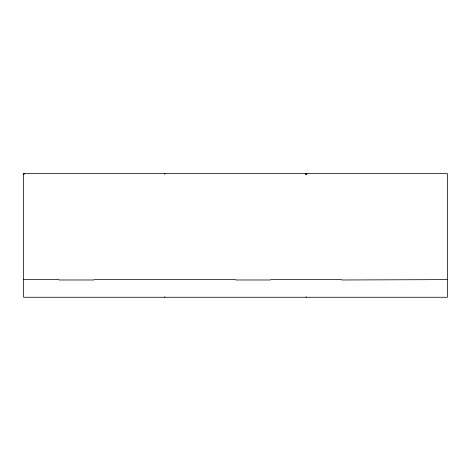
<?xml version="1.0" encoding="UTF-8"?>
<svg xmlns="http://www.w3.org/2000/svg" width="471" height="471" viewBox="0 0 471 471"><rect width="100%" height="100%" fill="white"/><g stroke="black" fill="none" stroke-linecap="round" stroke-linejoin="round"><path stroke-width="0.71" d="M164.85 174.358L164.85 173.634M306.15 297.272L306.15 296.736M23.632 174.358L23.974 173.852M305.638 174.07L305.52 173.728L305.52 174.04M24.18 174.04L23.939 173.775L23.55 174.358L23.55 297.272L447.45 297.272L447.45 173.634L23.55 173.634L23.868 174.358M306.197 174.117L306.78 173.728L306.78 174.04M306.103 174.117L305.52 173.811M447.45 279.609L341.846 279.98L341.475 279.609L270.825 279.609L270.454 279.98L235.871 279.98L235.5 279.609L94.2 279.609L93.829 279.98L59.246 279.98L58.875 279.609L23.55 279.609M306.78 173.811L306.333 173.911M306.15 173.634L306.15 174.358M164.85 296.736L164.85 297.272"/></g></svg>
